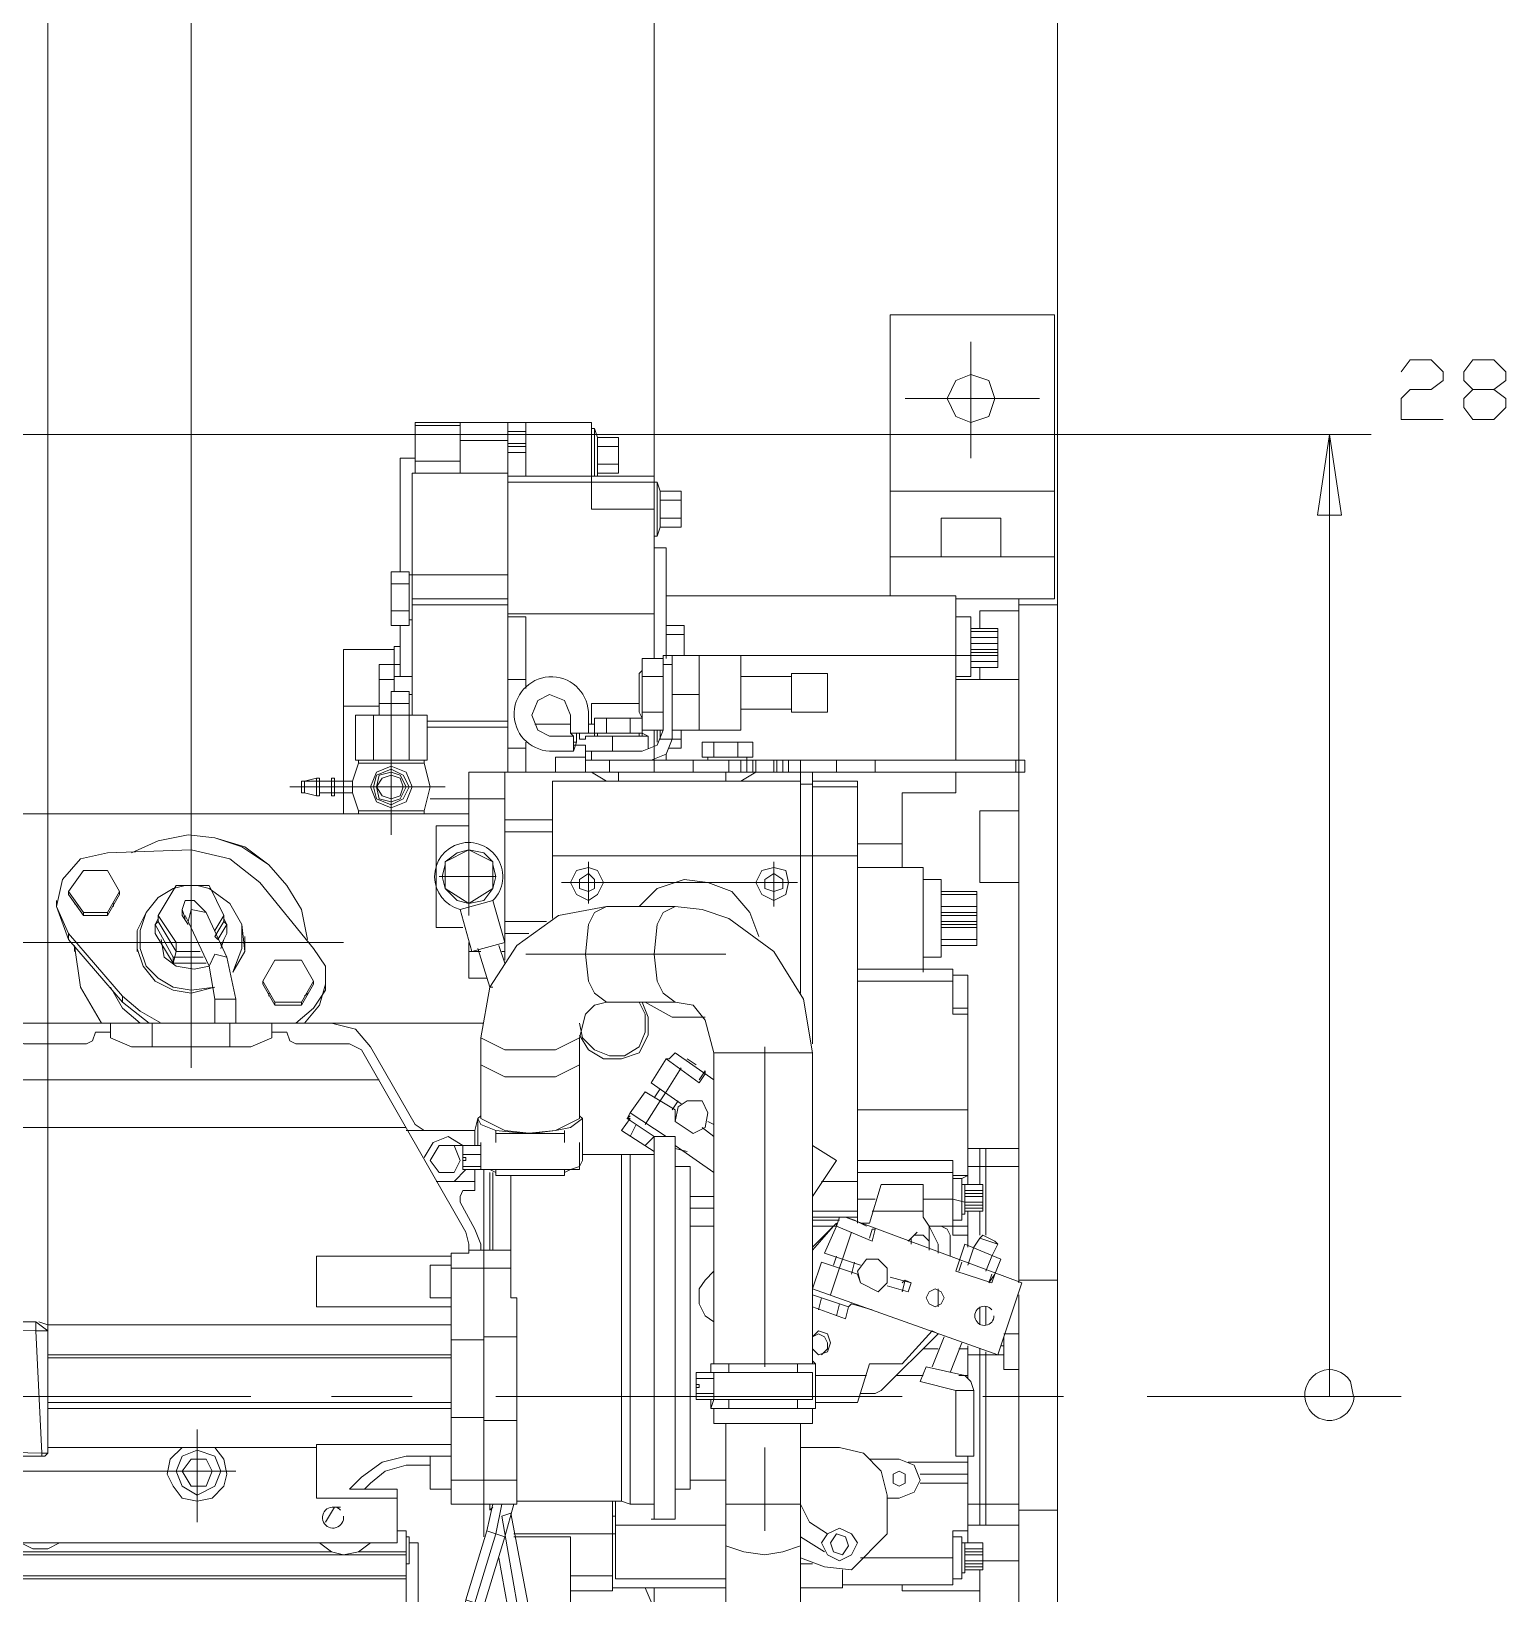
# Model space of a CAD drawing. Header units: millimetres. Extents: x 0.2 to 11.3, y 0.2 to 8.
# Drawn here: x 2.671 to 3.493, y 2.056 to 2.927 of the extents above; entities that cross this region are included whole.
import ezdxf

# ---------------------------------------------------------------- set-up
doc = ezdxf.new("R2010")
doc.units = ezdxf.units.MM
doc.layers.add('PDF_几何图形', color=7, linetype='Continuous')

msp = doc.modelspace()

# ---------------------------------------------------------------- linework, layer by layer
at = {"layer": 'PDF_几何图形', "lineweight": 13}
for points in [[(3.01833, 3.00889), (3.01833, 2.60222), (2.93667, 2.60222), (2.93667, 2.60056), (2.94667, 2.60056), (2.94667, 2.56056)], [(2.60333, 2.99389), (2.60333, 2.20389), (2.60333, 2.13556), (2.60667, 2.13556), (2.60833, 2.20389), (2.67333, 2.20222), (2.67667, 2.13389), (2.68, 2.13389), (2.68, 2.20222), (2.68, 2.99389)], [(2.76, 2.99389), (2.76, 2.45056)], [(3.24333, 2.99389), (3.24333, 2.60722), (3.24333, 1.72556), (3.22167, 1.72556)], [(3.01833, 2.90556), (3.01833, 2.67889), (3.01833, 2.63889), (3.025, 2.63889), (3.025, 2.57722)], [(3.15, 2.61222), (3.15, 2.76889), (3.24167, 2.76889), (3.24167, 2.61056), (3.18667, 2.61056)], [(3.195, 2.68889), (3.195, 2.75389)], [(3.435, 2.73722), (3.44, 2.74389), (3.45167, 2.74389), (3.45833, 2.73722), (3.45833, 2.73222), (3.45167, 2.72722), (3.44, 2.72722), (3.435, 2.72222), (3.435, 2.71056), (3.45833, 2.71056)], [(3.48667, 2.72722), (3.49333, 2.72222), (3.49333, 2.71722), (3.48667, 2.71056), (3.475, 2.71056), (3.47, 2.71722), (3.47, 2.72222), (3.475, 2.72722), (3.48667, 2.72722), (3.49333, 2.73222), (3.49333, 2.73722), (3.48667, 2.74389), (3.475, 2.74389), (3.47, 2.73722), (3.47, 2.73222), (3.475, 2.72722)], [(3.23333, 2.72222), (3.15833, 2.72222)], [(3.41833, 2.70222), (1.675, 2.70222), (1.675, 2.63722), (1.665, 2.63722)], [(2.885, 2.68056), (2.885, 2.70889), (2.91, 2.70889), (2.91, 2.68056)], [(2.885, 2.70889), (2.93667, 2.70889), (2.93667, 2.51389)], [(2.885, 2.70722), (2.91, 2.70722)], [(2.93667, 2.70889), (2.94667, 2.70889)], [(2.93667, 2.70389), (2.94667, 2.70389)], [(3.01833, 2.57722), (3.01833, 2.66056), (2.98333, 2.66056), (2.98333, 2.70889), (2.94667, 2.70889), (2.94667, 2.67889)], [(2.98333, 2.70556), (2.985, 2.70556)], [(2.98667, 2.67889), (2.98667, 2.68056), (2.99833, 2.68056), (2.99833, 2.70056), (2.98667, 2.70056), (2.985, 2.70556), (2.985, 2.67889)], [(3.395, 2.70222), (3.395, 2.16556)], [(2.93667, 2.69889), (2.91, 2.69889)], [(2.93667, 2.69722), (2.94667, 2.69722)], [(2.93667, 2.69556), (2.94667, 2.69556)], [(2.98667, 2.70056), (2.98667, 2.69556)], [(2.99833, 2.69556), (2.98667, 2.69556), (2.98667, 2.68556), (2.99833, 2.68556)], [(2.87667, 2.62556), (2.87667, 2.68889), (2.885, 2.68889)], [(2.885, 2.68722), (2.91, 2.68722)], [(2.93667, 2.69222), (2.94667, 2.69222)], [(2.98667, 2.68556), (2.98667, 2.68056)], [(2.93667, 2.68056), (2.88333, 2.68056), (2.88333, 2.54556)], [(2.93667, 2.67889), (3.01833, 2.67889)], [(2.93667, 2.67556), (3.01833, 2.67556), (3.02, 2.67556)], [(3.02167, 2.67056), (3.02167, 2.65056), (3.02, 2.64556), (3.02, 2.67556), (3.02167, 2.67056), (3.03333, 2.67056), (3.03333, 2.65056), (3.02167, 2.65056)], [(3.15, 2.67056), (3.24167, 2.67056)], [(3.02167, 2.66556), (3.03333, 2.66556)], [(3.02167, 2.65556), (3.03333, 2.65556)], [(3.21167, 2.63389), (3.21167, 2.65556), (3.17833, 2.65556), (3.17833, 2.63389)], [(3.01833, 2.64556), (3.02, 2.64556)], [(3.15, 2.63389), (3.24167, 2.63389)], [(2.88333, 2.62389), (2.88167, 2.62389), (2.93667, 2.62389)], [(2.87167, 2.61889), (2.88167, 2.61889)], [(2.88333, 2.61056), (2.93667, 2.61056)], [(2.93667, 2.60722), (2.88333, 2.60722)], [(3.18667, 2.52056), (3.18667, 2.61222), (3.025, 2.61222)], [(3.22167, 2.61056), (3.22167, 2.22889), (3.22167, 2.30389), (3.19333, 2.30389)], [(3.22167, 2.60722), (3.24333, 2.60722)], [(2.88167, 2.60389), (2.87167, 2.60389)], [(2.88333, 2.59889), (2.88167, 2.59889)], [(3.18667, 2.56722), (3.195, 2.56722), (3.195, 2.60056), (3.18667, 2.60056)], [(3.22167, 2.60389), (3.2, 2.60389), (3.2, 2.59389)], [(2.87667, 2.56722), (2.87667, 2.59556)], [(3.025, 2.59556), (3.035, 2.59556), (3.035, 2.57889), (3.21, 2.57889)], [(3.025, 2.59056), (3.035, 2.59056)], [(3.195, 2.57222), (3.21, 2.57222), (3.21, 2.59389), (3.195, 2.59389)], [(3.21, 2.59222), (3.195, 2.59222)], [(3.21, 2.58889), (3.195, 2.58889)], [(2.87333, 2.58222), (2.845, 2.58222), (2.845, 2.49056)], [(2.87333, 2.55889), (2.87333, 2.58389), (2.87667, 2.58389)], [(3.195, 2.58222), (3.21, 2.58222)], [(3.195, 2.58056), (3.21, 2.58056)], [(2.87667, 2.57389), (2.865, 2.57389), (2.865, 2.54556)], [(3.02333, 2.57722), (3.01167, 2.57722), (3.01167, 2.54389), (3.01, 2.54722), (3.01, 2.56889), (3.01167, 2.57056)], [(3.02833, 2.53722), (3.06667, 2.53722), (3.06667, 2.57889), (3.02333, 2.57889), (3.02333, 2.53722), (3.01167, 2.53722)], [(3.02833, 2.57889), (3.02833, 2.53222), (3.025, 2.52389), (3.01667, 2.52056)], [(3.02333, 2.57389), (3.02833, 2.57389)], [(3.035, 2.57889), (3.025, 2.57889)], [(3.04333, 2.57889), (3.04333, 2.53722)], [(3.195, 2.57556), (3.21, 2.57556)], [(3.2, 2.57222), (3.2, 2.56556), (3.22167, 2.56556)], [(2.87333, 2.56556), (2.865, 2.56556)], [(2.88333, 2.56722), (2.87333, 2.56722)], [(2.93667, 2.56556), (2.94667, 2.56556)], [(3.02333, 2.56722), (3.01167, 2.56722)], [(3.095, 2.56722), (3.06667, 2.56722)], [(3.2, 2.56556), (3.18667, 2.56556)], [(2.87167, 2.54556), (2.87167, 2.55889), (2.88167, 2.55889), (2.88167, 2.54556), (2.88167, 2.52056)], [(2.88333, 2.55722), (2.88167, 2.55722)], [(2.97333, 2.53389), (2.96, 2.53389), (2.95333, 2.53722), (2.95, 2.54556), (2.95333, 2.55389), (2.96, 2.55722), (2.96833, 2.55389), (2.97167, 2.54556), (2.97167, 2.53556), (2.97333, 2.53389), (2.97333, 2.52556), (2.975, 2.53056), (2.975, 2.53556)], [(3.02833, 2.55722), (3.04333, 2.55722)], [(2.865, 2.55056), (2.845, 2.55056)], [(2.85333, 2.52056), (2.85333, 2.51889), (2.89, 2.51889), (2.89, 2.52056), (2.89167, 2.52056), (2.89167, 2.54556), (2.85167, 2.54556), (2.85167, 2.52056), (2.89167, 2.52056)], [(2.86167, 2.54556), (2.86167, 2.52056)], [(2.88167, 2.55222), (2.865, 2.55222)], [(2.87167, 2.54889), (2.87167, 2.47889)], [(3.01, 2.55222), (2.98333, 2.55222), (2.98333, 2.54056)], [(3.02333, 2.54722), (3.01167, 2.54722)], [(3.06667, 2.54889), (3.095, 2.54889)], [(2.93667, 2.54222), (2.89167, 2.54222)], [(2.93667, 2.53889), (2.89167, 2.53889)], [(2.97167, 2.54056), (2.95167, 2.54056)], [(3.02333, 2.53722), (3.02, 2.52889), (3.01167, 2.52556), (2.98, 2.52556)], [(2.98167, 2.54056), (2.985, 2.54056)], [(2.985, 2.53389), (2.985, 2.54389), (3.01167, 2.54389), (3.01167, 2.53389), (3.015, 2.53389), (3.015, 2.52722)], [(2.99167, 2.54389), (2.99167, 2.53556)], [(3.005, 2.54389), (3.005, 2.53556)], [(3.01833, 2.53722), (3.01833, 2.52056), (3.01833, 2.51389)], [(3.02, 2.53056), (3.02, 2.53722)], [(3.02167, 2.53722), (3.02167, 2.53222), (3.03333, 2.53222)], [(3.03333, 2.53722), (3.03333, 2.52722), (3.02667, 2.52722)], [(2.94667, 2.53056), (2.94667, 2.51389)], [(2.97167, 2.53556), (3.01167, 2.53556), (3.015, 2.53389), (2.98, 2.53389), (2.98, 2.53222), (2.97667, 2.53222), (2.97667, 2.53556)], [(2.975, 2.53056), (2.97333, 2.53056)], [(2.97333, 2.52889), (2.98, 2.52889), (2.98, 2.51389)], [(2.98667, 2.53389), (2.98667, 2.53556)], [(2.995, 2.53389), (2.995, 2.52556)], [(3.01, 2.53556), (3.01, 2.53389)], [(3.05167, 2.53056), (3.05167, 2.52222)], [(3.065, 2.53056), (3.065, 2.52222)], [(2.83, 2.51056), (2.82333, 2.50889), (2.82333, 2.50222), (2.82167, 2.50222), (2.82167, 2.50889), (2.85, 2.50889), (2.85333, 2.51889)], [(2.89, 2.49222), (2.89333, 2.50556), (2.89, 2.51889)], [(2.915, 2.47389), (2.915, 2.51389), (3.225, 2.51389), (3.225, 2.52056), (2.98, 2.52056)], [(2.94667, 2.52722), (2.93667, 2.52722)], [(2.98, 2.52222), (2.96333, 2.52222), (2.96333, 2.51389)], [(2.98333, 2.52556), (2.98333, 2.52056)], [(2.99333, 2.52056), (2.99333, 2.51389)], [(3.025, 2.52389), (3.025, 2.52056)], [(3.04, 2.52056), (3.04, 2.51389)], [(3.04833, 2.52222), (3.04833, 2.52056)], [(3.06, 2.51389), (3.06, 2.52056)], [(3.06667, 2.52056), (3.06667, 2.51389)], [(3.07, 2.52056), (3.07, 2.52222), (3.07, 2.51389)], [(3.07333, 2.52056), (3.07333, 2.51389), (3.075, 2.51389), (3.075, 2.52056)], [(3.085, 2.51389), (3.085, 2.52056), (3.08667, 2.52056), (3.08667, 2.51389)], [(3.09, 2.51389), (3.09, 2.52056), (3.09333, 2.52056), (3.09333, 2.51389)], [(3.1, 2.52056), (3.1, 2.51389), (3.10667, 2.51389), (3.10667, 2.36222)], [(3.12, 2.52056), (3.12, 2.51389)], [(3.14167, 2.52056), (3.14167, 2.51389)], [(3.22, 2.51389), (3.22, 2.52056)], [(2.82333, 2.50222), (2.83, 2.50056), (2.83, 2.51056), (2.83167, 2.51056), (2.83167, 2.50056), (2.83, 2.50056)], [(2.87667, 2.51056), (2.87833, 2.50556), (2.87667, 2.51056), (2.87167, 2.51222), (2.86667, 2.51056), (2.86333, 2.50556), (2.86667, 2.50056), (2.87167, 2.49889), (2.87667, 2.50056), (2.87833, 2.50556), (2.88333, 2.50556), (2.88, 2.51389), (2.87167, 2.51722), (2.86333, 2.51389), (2.86, 2.50556), (2.86333, 2.49722), (2.87167, 2.49389), (2.88, 2.49722), (2.88333, 2.50556), (2.88167, 2.50556), (2.87833, 2.51222), (2.87167, 2.51556), (2.86333, 2.51222), (2.86167, 2.50556), (2.86333, 2.49889), (2.87167, 2.49556), (2.87833, 2.49889), (2.88167, 2.50556), (2.88, 2.50556), (2.87667, 2.51222), (2.87167, 2.51389), (2.865, 2.51222), (2.86333, 2.50556), (2.865, 2.49889), (2.87167, 2.49722), (2.87667, 2.49889), (2.88, 2.50556)], [(2.935, 2.40889), (2.935, 2.51389)], [(2.99167, 2.50889), (2.98333, 2.51389)], [(2.99833, 2.51389), (2.99833, 2.50889), (3.05833, 2.50889), (3.05833, 2.51389)], [(3.075, 2.51389), (3.06667, 2.50889)], [(3.1, 2.51389), (3.1, 2.39056)], [(3.18667, 2.51389), (3.18667, 2.50222), (3.15667, 2.50222), (3.15667, 2.46056)], [(2.90167, 2.50556), (2.815, 2.50556)], [(2.83167, 2.50222), (2.85, 2.50222), (2.85, 2.50889)], [(2.85, 2.50222), (2.85333, 2.49222)], [(2.96167, 2.43222), (2.96167, 2.50889), (2.99167, 2.50889), (2.99833, 2.50889)], [(3.1, 2.50889), (3.06667, 2.50889), (3.05833, 2.50889)], [(3.1, 2.50722), (3.10667, 2.50722)], [(3.10667, 2.50889), (3.13167, 2.50889), (3.13167, 2.26222)], [(3.13167, 2.50556), (3.10667, 2.50556)], [(2.935, 2.49889), (2.89333, 2.49889)], [(1.36667, 2.48722), (1.37333, 2.48722), (1.37333, 2.49056), (2.84833, 2.49056), (2.895, 2.49056), (2.915, 2.49056)], [(2.76, 2.48556), (2.76, 2.34889)], [(2.84833, 2.49056), (2.84833, 2.49056)], [(2.89, 2.49056), (2.89, 2.49222), (2.85333, 2.49222), (2.85333, 2.49056)], [(2.895, 2.49056), (2.895, 2.49056)], [(2.96167, 2.48722), (2.935, 2.48722)], [(3.22167, 2.49222), (3.2, 2.49222), (3.2, 2.45222), (3.22167, 2.45222)], [(2.91167, 2.42722), (2.89667, 2.42722), (2.89667, 2.48389), (2.915, 2.48389)], [(2.915, 2.47556), (2.915, 2.43389)], [(2.96167, 2.48056), (2.935, 2.48056)], [(2.69167, 2.42389), (2.69167, 2.42056), (2.72167, 2.38556), (2.72167, 2.38889), (2.69167, 2.42389), (2.685, 2.43889), (2.68833, 2.45389), (2.69833, 2.46556), (2.71333, 2.46889), (2.76, 2.47056), (2.78167, 2.46556), (2.79833, 2.45222), (2.82833, 2.41556), (2.835, 2.40556), (2.835, 2.39222), (2.82833, 2.38222), (2.81833, 2.37389)], [(2.90833, 2.46889), (2.915, 2.47056), (2.90833, 2.46889), (2.90167, 2.46389), (2.90167, 2.46222), (2.9, 2.45556), (2.90167, 2.44889), (2.90833, 2.44222), (2.915, 2.44056), (2.92333, 2.44222), (2.92833, 2.44889), (2.93, 2.45556), (2.92833, 2.46222), (2.92833, 2.46389), (2.92333, 2.46889), (2.915, 2.47056), (2.90167, 2.46389), (2.90167, 2.44889), (2.915, 2.44056), (2.92833, 2.44889), (2.92833, 2.46389), (2.915, 2.47056)], [(2.96167, 2.46722), (3.10667, 2.46722), (3.13167, 2.46722)], [(3.13167, 2.47389), (3.15667, 2.47389)], [(2.72, 2.44722), (2.71333, 2.43556), (2.71333, 2.43389), (2.72, 2.44556), (2.72, 2.44722), (2.71333, 2.45889), (2.7, 2.45889), (2.69167, 2.44722), (2.69167, 2.44556)], [(2.98167, 2.46389), (2.98167, 2.44056)], [(3.09167, 2.45889), (3.09333, 2.45222), (3.09167, 2.45889), (3.085, 2.46056), (3.07833, 2.45889), (3.075, 2.45222), (3.07833, 2.44556), (3.085, 2.44222), (3.09167, 2.44556), (3.09333, 2.45222)], [(3.085, 2.46389), (3.085, 2.43889)], [(3.16833, 2.40222), (3.16833, 2.46056), (3.13167, 2.46056)], [(2.75, 2.44889), (2.74167, 2.44389), (2.735, 2.43556), (2.73167, 2.42556), (2.73167, 2.41556), (2.735, 2.40556), (2.74167, 2.39889), (2.75, 2.39389), (2.76, 2.39222), (2.77333, 2.39389), (2.76, 2.39056), (2.75, 2.39222), (2.74, 2.39722), (2.73333, 2.40556), (2.73, 2.41556), (2.73, 2.42556), (2.735, 2.43556), (2.74167, 2.44389), (2.75, 2.44889), (2.75667, 2.45056), (2.76333, 2.45056), (2.77, 2.44889), (2.78167, 2.44056), (2.78833, 2.42889), (2.79, 2.41389), (2.78333, 2.40222), (2.78833, 2.41556), (2.78833, 2.42889), (2.78167, 2.44056), (2.77, 2.44889)], [(2.78, 2.42389), (2.78, 2.42889), (2.77833, 2.43056), (2.77833, 2.43389), (2.77, 2.45056), (2.75167, 2.45056), (2.74167, 2.43389)], [(2.75833, 2.45056), (2.76167, 2.45056)], [(2.93, 2.45556), (2.89833, 2.45556)], [(3.09833, 2.45222), (2.96667, 2.45222)], [(3.07667, 2.42222), (3.07167, 2.43556), (3.06167, 2.44722), (3.04833, 2.45222), (3.035, 2.45389), (3.02, 2.44889), (3.01, 2.43889)], [(3.16833, 2.41056), (3.17833, 2.41056), (3.17833, 2.45389), (3.16833, 2.45389)], [(2.685, 2.44222), (2.685, 2.43889), (2.69167, 2.42056)], [(2.69667, 2.43889), (2.695, 2.44056)], [(2.71667, 2.43889), (2.71667, 2.44056)], [(2.76833, 2.43556), (2.76167, 2.44222), (2.75667, 2.44222), (2.755, 2.43722)], [(3.17833, 2.44722), (3.19833, 2.44722), (3.19833, 2.41722), (3.17833, 2.41722)], [(3.17833, 2.44556), (3.19833, 2.44556)], [(2.7, 2.43556), (2.71333, 2.43556), (2.71333, 2.43389), (2.7, 2.43389)], [(2.705, 2.43389), (2.70833, 2.43389)], [(2.74167, 2.43222), (2.74, 2.42889), (2.74, 2.42389), (2.75, 2.40722), (2.75, 2.41056), (2.74, 2.42889), (2.74167, 2.43056), (2.75167, 2.41389), (2.75167, 2.41889), (2.74167, 2.43389), (2.74167, 2.43056)], [(2.75833, 2.42889), (2.755, 2.43389), (2.755, 2.43722), (2.75667, 2.43222)], [(2.75833, 2.43056), (2.75667, 2.43389)], [(2.77333, 2.42556), (2.77833, 2.43389), (2.77833, 2.43056), (2.77333, 2.42222), (2.775, 2.42056), (2.78, 2.42889), (2.78, 2.42389), (2.77667, 2.41722)], [(2.77833, 2.43222), (2.78, 2.42889)], [(2.99167, 2.43889), (2.965, 2.43389), (2.94167, 2.41722), (2.92667, 2.39389), (2.92167, 2.36556)], [(3.10667, 2.35722), (3.10167, 2.38722), (3.085, 2.41389), (3.06, 2.43222), (3.045, 2.43722), (3.03, 2.43889)], [(3.17833, 2.43889), (3.19833, 2.43889)], [(3.17833, 2.43556), (3.19833, 2.43556)], [(3.17833, 2.43389), (3.19833, 2.43389)], [(2.95833, 2.43056), (2.935, 2.43056)], [(2.935, 2.42389), (2.94833, 2.42389)], [(3.17833, 2.43056), (3.19833, 2.43056)], [(3.17833, 2.42889), (3.19833, 2.42889)], [(3.19833, 2.42722), (3.17833, 2.42722)], [(2.58333, 2.41889), (2.845, 2.41889)], [(2.71, 2.37389), (2.69833, 2.39389), (2.695, 2.41722), (2.695, 2.41389)], [(2.73, 2.41889), (2.73, 2.42222)], [(2.73, 2.42056), (2.73, 2.41722), (2.73, 2.41389)], [(2.74333, 2.42056), (2.745, 2.41056), (2.75167, 2.40556), (2.76167, 2.40389), (2.77, 2.40556), (2.77333, 2.38722)], [(2.76667, 2.41056), (2.75, 2.41056), (2.75, 2.40722), (2.75167, 2.41389), (2.75167, 2.41889), (2.76333, 2.41889)], [(2.77833, 2.42056), (2.77667, 2.41556)], [(2.79, 2.42222), (2.79, 2.41889)], [(2.79, 2.42056), (2.79, 2.41722), (2.79, 2.41389)], [(2.925, 2.39889), (2.915, 2.39889), (2.915, 2.41889)], [(2.92, 2.41556), (2.92667, 2.39389), (2.92833, 2.39389)], [(2.935, 2.40722), (2.93167, 2.41722)], [(3.19833, 2.42056), (3.17833, 2.42056)], [(2.75, 2.40722), (2.76833, 2.40722)], [(2.75167, 2.41389), (2.765, 2.41389)], [(2.785, 2.38722), (2.78, 2.41056)], [(2.8, 2.39722), (2.80667, 2.40889), (2.82167, 2.40889), (2.82833, 2.39722), (2.82833, 2.39556), (2.82167, 2.38389), (2.82167, 2.38556), (2.82833, 2.39722)], [(2.92167, 2.41389), (2.915, 2.41389)], [(2.93333, 2.41389), (2.935, 2.41389)], [(3.05833, 2.41222), (2.94667, 2.41222)], [(2.82333, 2.37389), (2.83167, 2.38389), (2.835, 2.39556), (2.835, 2.39889)], [(3.19333, 2.37889), (3.185, 2.37889), (3.185, 2.40389), (3.13167, 2.40389), (3.16833, 2.40389)], [(3.13167, 2.39722), (3.185, 2.39722)], [(3.19333, 2.28389), (3.19333, 2.40056), (3.185, 2.40056)], [(2.73167, 2.37389), (2.72167, 2.38222), (2.715, 2.39389)], [(2.74333, 2.37389), (2.73167, 2.38056), (2.72167, 2.38889), (2.72167, 2.38556), (2.73667, 2.37389), (2.72167, 2.38556)], [(2.80333, 2.39056), (2.80333, 2.38889)], [(2.82333, 2.38889), (2.825, 2.39056)], [(2.77333, 2.37389), (2.77333, 2.38722), (2.785, 2.38722), (2.785, 2.37389)], [(2.80667, 2.38556), (2.82167, 2.38556), (2.82167, 2.38389), (2.80667, 2.38389)], [(2.81167, 2.38389), (2.815, 2.38389)], [(3.01, 2.38556), (3.01333, 2.37889), (3.01333, 2.36889), (3.01, 2.36056), (3.00167, 2.35556), (2.99333, 2.35556), (2.985, 2.35889), (2.97833, 2.36556), (2.97667, 2.37389)], [(2.97667, 2.36722), (2.98167, 2.35889), (2.99, 2.35389), (3, 2.35389), (3.01, 2.35722), (3.015, 2.36722), (3.015, 2.37722), (3.01167, 2.38556)], [(2.97667, 2.36556), (2.98, 2.37889), (2.985, 2.38389), (2.99167, 2.38556)], [(3.01333, 2.38556), (3.02833, 2.37722), (3.04667, 2.37722)], [(3.03, 2.38556), (3.04, 2.38389), (3.04667, 2.37556), (3.05167, 2.35722)], [(3.19333, 2.38222), (3.185, 2.38222)], [(1.37333, 2.37389), (2.92333, 2.37389)], [(2.715, 2.37389), (2.715, 2.36556), (2.72667, 2.36056), (2.73833, 2.36056)], [(2.73833, 2.37389), (2.73833, 2.36056), (2.78167, 2.36056), (2.78167, 2.37389)], [(2.805, 2.37389), (2.805, 2.36556), (2.79333, 2.36056), (2.78167, 2.36056)], [(2.89, 2.31389), (2.885, 2.31722), (2.86, 2.36056), (2.85167, 2.37056), (2.83833, 2.37389)], [(2.715, 2.36889), (2.70667, 2.36889), (2.705, 2.36389), (2.70167, 2.36222), (2.66667, 2.36222), (2.66333, 2.36389), (2.66167, 2.36889), (2.66333, 2.36389)], [(2.805, 2.36889), (2.81333, 2.36889), (2.815, 2.36389), (2.81833, 2.36222), (2.84833, 2.36222), (2.855, 2.35889), (2.91333, 2.25722), (2.915, 2.25056), (2.915, 2.24556), (2.905, 2.24556), (2.905, 2.10556), (2.94167, 2.10556), (2.94167, 2.22056), (2.93833, 2.22056), (2.93833, 2.28889)], [(3.03333, 2.32889), (3.01667, 2.34056), (3.025, 2.35389), (3.02667, 2.35389), (3.03, 2.35722), (3.05167, 2.34222)], [(3.025, 2.35389), (3.04333, 2.34056), (3.04667, 2.34556), (3.04667, 2.34722), (3.04333, 2.34222)], [(3.03667, 2.35389), (3.04167, 2.35056)], [(3.10667, 2.18389), (3.10667, 2.35722), (3.05167, 2.35722), (3.05167, 2.18389)], [(3.08, 2.18222), (3.08, 2.36056)], [(2.97667, 2.35056), (2.96333, 2.34389), (2.935, 2.34389), (2.92167, 2.35056)], [(3.01333, 2.31722), (3.02167, 2.33056), (3.025, 2.33556), (3.03333, 2.34889)], [(1.675, 2.34222), (2.865, 2.34222), (1.67167, 2.34222)], [(3.01833, 2.33222), (3.02167, 2.33722)], [(3.03, 2.31889), (3.03167, 2.32722), (3.03667, 2.33056), (3.045, 2.33056), (3.04833, 2.32389), (3.04667, 2.31556), (3.04, 2.31222), (3.03, 2.31889), (3.03, 2.32556), (3.01333, 2.33556), (3.005, 2.32389)], [(3.02833, 2.32556), (3.03167, 2.33056)], [(2.91833, 2.30556), (2.91833, 2.31389), (2.92, 2.32056), (2.92, 2.30556)], [(2.92167, 2.32222), (2.92, 2.32056), (2.92167, 2.31722), (2.93, 2.31389), (2.94667, 2.31222), (2.96333, 2.31389), (2.97167, 2.31556), (2.97833, 2.32056), (2.97833, 2.29722), (2.97667, 2.29389), (2.97167, 2.29222), (2.96833, 2.29056)], [(2.97667, 2.32222), (2.97833, 2.32056)], [(3.005, 2.32222), (3.00333, 2.32056), (3.005, 2.32056), (3, 2.31389), (3.01833, 2.30222), (3.01833, 2.31056), (3.00333, 2.32056), (3.005, 2.32389), (3.025, 2.31056)], [(3.045, 2.31556), (3.05167, 2.31056), (3.05167, 2.31722), (3.04833, 2.31889)], [(3.13167, 2.32556), (3.19333, 2.32556)], [(1.74833, 2.31556), (2.88, 2.31556)], [(2.91833, 2.31389), (2.88, 2.31389)], [(2.89, 2.29889), (2.895, 2.30722), (2.90333, 2.31056), (2.91167, 2.30556), (2.91167, 2.29222), (2.97667, 2.29222), (2.97667, 2.30722)], [(2.93, 2.30722), (2.93, 2.31389)], [(2.96833, 2.31222), (2.93, 2.31222)], [(2.96833, 2.31389), (2.96833, 2.30722)], [(3.00833, 2.31722), (3.005, 2.31056)], [(3.01833, 2.31056), (3.01333, 2.30556)], [(3.05167, 2.31056), (3.05167, 2.31056)], [(2.90667, 2.30556), (2.91, 2.29722), (2.90667, 2.29056), (2.89833, 2.29056), (2.89333, 2.29722), (2.89833, 2.30556), (2.92167, 2.30556)], [(2.92167, 2.29222), (2.92167, 2.30722)], [(3.03, 2.30556), (3.05167, 2.29056)], [(3.03667, 2.30222), (3.03, 2.30389)], [(3.10667, 2.30556), (3.12, 2.29722), (3.10667, 2.27722)], [(3.10667, 2.30556), (3.10667, 2.30556)], [(3.2, 2.28389), (3.2, 2.30389)], [(3.20333, 2.25556), (3.20333, 2.30389)], [(2.89667, 2.28556), (2.90667, 2.28556), (2.91333, 2.29222)], [(2.91833, 2.29222), (2.91833, 2.28056), (2.915, 2.28056), (2.91167, 2.28056), (2.91, 2.27722), (2.91, 2.27389), (2.91833, 2.25889), (2.92167, 2.25056), (2.92167, 2.24722)], [(2.92167, 2.30056), (2.91167, 2.30056)], [(2.91167, 2.29889), (2.91333, 2.29889), (2.91333, 2.29722), (2.91167, 2.29722)], [(2.92167, 2.29389), (2.91167, 2.29389)], [(2.92333, 2.08722), (2.92333, 2.29222)], [(2.93, 2.29056), (2.92667, 2.29222)], [(2.96833, 2.29222), (2.96833, 2.28889), (2.93, 2.28889), (2.93, 2.29222)], [(2.97833, 2.30056), (3.01833, 2.30056)], [(3.03, 2.29389), (3.03833, 2.29389), (3.03833, 2.11389), (3.03, 2.11389)], [(3.19333, 2.25556), (3.185, 2.25556), (3.185, 2.29722), (3.13167, 2.29722)], [(3.19333, 2.29389), (3.22167, 2.29389)], [(2.89833, 2.28556), (2.91833, 2.28556)], [(2.92667, 2.29056), (2.92667, 2.24722)], [(2.92833, 2.29056), (2.92833, 2.24722)], [(3.11167, 2.28556), (3.13167, 2.28556)], [(3.13167, 2.29056), (3.185, 2.29056)], [(3.13333, 2.26222), (3.13833, 2.26222), (3.145, 2.28389), (3.16833, 2.28389), (3.16833, 2.26556), (3.17167, 2.26056), (3.17167, 2.24722), (3.17167, 2.25222), (3.16833, 2.25556), (3.16333, 2.25556), (3.16, 2.25222)], [(3.185, 2.28722), (3.19, 2.28722), (3.19333, 2.28889), (3.185, 2.28889)], [(3.185, 2.26389), (3.19, 2.26389), (3.19, 2.28722)], [(3.19167, 2.26722), (3.19167, 2.28389), (3.20167, 2.28389), (3.20167, 2.26889), (3.19167, 2.26889), (3.19167, 2.26722), (3.19, 2.26722)], [(3.19, 2.28389), (3.19167, 2.28389)], [(3.05167, 2.27722), (3.03833, 2.27722)], [(3.14167, 2.27556), (3.13167, 2.27556)], [(3.20167, 2.27389), (3.19167, 2.27389), (3.185, 2.27556), (3.16833, 2.27556)], [(3.19167, 2.28056), (3.20167, 2.28056)], [(3.19167, 2.27722), (3.20167, 2.27722), (3.20167, 2.27889), (3.19167, 2.27889)], [(3.05167, 2.27056), (3.03833, 2.27056)], [(3.13167, 2.26889), (3.10667, 2.26889)], [(3.14, 2.26889), (3.16833, 2.26889)], [(3.20167, 2.27056), (3.19167, 2.27056), (3.19167, 2.27222), (3.20167, 2.27222)], [(3.19333, 2.24889), (3.19333, 2.26889)], [(3.2, 2.26889), (3.2, 2.25556)], [(3.03833, 2.26056), (3.05167, 2.26056)], [(3.13333, 2.22889), (3.13167, 2.23556), (3.13667, 2.24222), (3.14333, 2.24222), (3.14833, 2.23722), (3.14833, 2.22889), (3.14333, 2.22389), (3.13333, 2.22889), (3.13167, 2.23389), (3.11167, 2.24056), (3.10667, 2.22556), (3.21, 2.18889), (3.22333, 2.22889), (3.125, 2.26556), (3.13, 2.26389), (3.13667, 2.26056)], [(3.13167, 2.26556), (3.10667, 2.26556), (3.13167, 2.26556)], [(3.12167, 2.26389), (3.10667, 2.26389)], [(3.10667, 2.24722), (3.11833, 2.26056), (3.12, 2.26222), (3.12, 2.26056), (3.10667, 2.26056), (3.12, 2.26056), (3.14, 2.25222), (3.14167, 2.25889), (3.14, 2.25889), (3.13833, 2.25389)], [(3.11833, 2.26056), (3.115, 2.25722), (3.10667, 2.24889)], [(3.13333, 2.23889), (3.11333, 2.24556), (3.12, 2.26056), (3.12167, 2.26556)], [(3.13167, 2.26389), (3.13167, 2.26389)], [(3.17667, 2.24556), (3.17667, 2.25056), (3.17167, 2.26056), (3.19333, 2.26056), (3.185, 2.26056)], [(3.18167, 2.25889), (3.18333, 2.25556), (3.18167, 2.25889), (3.17833, 2.26056)], [(3.11667, 2.22222), (3.12833, 2.25722)], [(3.16167, 2.25389), (3.165, 2.25722), (3.16167, 2.25389), (3.16167, 2.25056)], [(3.17167, 2.24889), (3.17167, 2.24722)], [(3.18333, 2.24389), (3.18333, 2.25556)], [(3.20667, 2.23389), (3.205, 2.22889), (3.20833, 2.23389), (3.21167, 2.24222), (3.19167, 2.25056), (3.18833, 2.24056), (3.18667, 2.23556), (3.20667, 2.22889), (3.20833, 2.23389)], [(3.19333, 2.23889), (3.19667, 2.24889), (3.2, 2.25389), (3.21, 2.25056), (3.20833, 2.25222), (3.20167, 2.25556), (3.2, 2.25389)], [(3.20833, 2.25222), (3.21, 2.25056), (3.20667, 2.24389), (3.20333, 2.23556)], [(2.905, 2.24389), (2.83, 2.24389), (2.83, 2.21556), (2.905, 2.21556)], [(2.93833, 2.24722), (2.915, 2.24722)], [(3.11833, 2.23889), (3.12, 2.24389)], [(3.12833, 2.23389), (3.13, 2.24056)], [(3.19, 2.24056), (3.18833, 2.23556)], [(2.905, 2.23889), (2.89333, 2.23889), (2.89333, 2.22056), (2.905, 2.22056)], [(2.905, 2.23722), (2.93833, 2.23722)], [(3.05167, 2.23556), (3.04667, 2.23056), (3.04333, 2.22556), (3.04333, 2.21722), (3.04667, 2.21056), (3.05167, 2.20722)], [(3.14833, 2.22722), (3.16, 2.22389), (3.16167, 2.22889), (3.15, 2.23222)], [(3.10667, 2.22556), (3.10667, 2.22056)], [(3.15667, 2.22389), (3.15833, 2.23056), (3.16167, 2.22889), (3.16, 2.22389)], [(3.15667, 2.22889), (3.15833, 2.23056)], [(3.17667, 2.22556), (3.17667, 2.21556)], [(3.22167, 2.23056), (3.24333, 2.23056)], [(2.93833, 2.22056), (2.94167, 2.22056)], [(3.125, 2.20889), (3.10667, 2.21556), (3.10667, 2.22222), (3.12667, 2.21556), (3.125, 2.20889), (3.12667, 2.21556), (3.12833, 2.21722), (3.14, 2.21389)], [(3.11167, 2.22056), (3.11, 2.21389)], [(3.12167, 2.21722), (3.12, 2.21056)], [(3.15, 1.72222), (3.15, 1.66222), (3.15, 1.56389), (3.24167, 1.56389), (3.24167, 1.72222), (3.22167, 1.72222), (3.22167, 2.22222)], [(3.22167, 2.21889), (3.22167, 2.09389), (3.19333, 2.09389)], [(3.2, 2.21556), (3.2, 2.20556)], [(3.20333, 2.20556), (3.20333, 2.21556)], [(2.67333, 2.20722), (2.67333, 2.20222), (2.68, 2.20222), (2.67333, 2.20722), (2.60833, 2.20722), (2.60833, 2.20389), (2.60333, 2.20389), (2.605, 2.20722), (2.60833, 2.20722), (2.605, 2.20722)], [(2.675, 2.20722), (2.68, 2.20556), (2.905, 2.20556)], [(2.68, 2.20556), (2.68, 2.20389)], [(2.92333, 2.19722), (2.905, 2.19722)], [(2.92333, 2.19889), (2.94167, 2.19889)], [(3.01833, 2.12889), (3.01833, 2.20389)], [(3.10667, 2.19222), (3.11, 2.18889), (3.115, 2.19056), (3.11667, 2.19556), (3.115, 2.20056), (3.11, 2.20222), (3.10667, 2.19889), (3.11, 2.20056), (3.11333, 2.19889), (3.115, 2.19556), (3.115, 2.19222), (3.11167, 2.18889), (3.115, 2.19222)], [(3.13333, 2.16722), (3.14167, 2.16722), (3.145, 2.16889), (3.17667, 2.20056), (3.17333, 2.20222), (3.15667, 2.18389), (3.13833, 2.18389), (3.13167, 2.16222), (3.10833, 2.16222)], [(3.18, 2.19889), (3.17333, 2.18222)], [(3.21333, 2.20056), (3.22167, 2.20056), (3.21333, 2.20056)], [(3.21333, 2.19889), (3.21333, 2.18056)], [(2.68, 2.18889), (2.905, 2.18889)], [(3.17667, 2.19222), (3.16833, 2.19222)], [(3.19, 2.19556), (3.18333, 2.17889)], [(3.18833, 2.19222), (3.19333, 2.19222)], [(3.19333, 2.17556), (3.19333, 2.19389)], [(3.19333, 2.18889), (3.21333, 2.18889)], [(3.2, 2.19222), (3.2, 2.09389)], [(3.20333, 2.19056), (3.20333, 2.09389)], [(3.21167, 2.19389), (3.21333, 2.19389)], [(2.905, 2.18722), (2.68, 2.18722)], [(3.05, 2.15889), (3.10833, 2.15889), (3.10833, 2.18389), (3.05, 2.18389), (3.05, 2.17889)], [(3.05, 2.16389), (3.05, 2.15889), (3.05167, 2.16389), (3.05167, 2.17889)], [(3.06, 2.17889), (3.06, 2.18389)], [(3.09833, 2.18389), (3.09833, 2.17889)], [(3.10833, 2.18389), (3.10667, 2.18556)], [(3.18667, 2.16889), (3.18667, 2.13222), (3.19667, 2.13222), (3.19667, 2.16889), (3.18667, 2.16889), (3.16667, 2.17389), (3.17, 2.18222), (3.19167, 2.17722), (3.195, 2.17389), (3.19667, 2.16889), (3.195, 2.17389)], [(3.21333, 2.18056), (3.22167, 2.18056), (3.21333, 2.18056)], [(3.04167, 2.17556), (3.05167, 2.17556)], [(3.04167, 2.17222), (3.04333, 2.17222), (3.04333, 2.17056), (3.04167, 2.17056)], [(3.10833, 2.17722), (3.13667, 2.17722)], [(3.16833, 2.17722), (3.15333, 2.17722)], [(3.18833, 2.17722), (3.19333, 2.17722)], [(3.40667, 2.17389), (3.40833, 2.16556)], [(2.565, 2.16556), (2.79333, 2.16556)], [(2.905, 2.16222), (2.68, 2.16222)], [(2.83833, 2.16556), (2.88333, 2.16556)], [(2.93, 2.16556), (3.15667, 2.16556)], [(3.05167, 2.16722), (3.04167, 2.16722)], [(3.06, 2.16389), (3.06, 2.15889)], [(3.09833, 2.16389), (3.09833, 2.15889)], [(3.20167, 2.16556), (3.24667, 2.16556)], [(3.29333, 2.16556), (3.425, 2.16556)], [(3.435, 2.16556), (3.34667, 2.16556)], [(2.905, 2.15889), (2.68, 2.15889)], [(2.92333, 2.15389), (2.905, 2.15389)], [(3.05167, 2.15889), (3.05167, 2.15056), (3.10667, 2.15056), (3.10667, 2.15889)], [(2.76333, 2.14722), (2.76333, 2.09556)], [(2.92333, 2.15222), (2.94167, 2.15222)], [(3.05833, 2.15056), (3.05833, 1.86722), (3.06833, 1.86222), (3.09, 1.86222), (3.1, 1.86722), (3.1, 2.15056)], [(2.83, 2.13722), (2.68, 2.13722)], [(2.755, 2.13722), (2.74833, 2.13056), (2.74667, 2.12222), (2.75, 2.11556), (2.755, 2.10889), (2.76333, 2.10722), (2.77167, 2.10889), (2.77833, 2.11556), (2.78, 2.12222), (2.77833, 2.13056), (2.77333, 2.13722)], [(2.905, 2.13889), (2.83, 2.13889), (2.83, 2.10889), (2.875, 2.10889)], [(3.08, 2.09056), (3.08, 2.13722)], [(3.1, 2.13556), (3.1, 2.13722), (3.12167, 2.13722), (3.135, 2.13389), (3.145, 2.12389), (3.14833, 2.11056), (3.14833, 2.08889), (3.12833, 2.06889), (3.11333, 2.07056), (3.1, 2.07556)], [(1.92333, 2.08389), (2.875, 2.08389), (2.875, 2.11389), (2.84833, 2.11389), (2.855, 2.12056), (2.86667, 2.12889), (2.88, 2.13222), (2.905, 2.13222)], [(2.67667, 2.13222), (2.67833, 2.13222), (2.68, 2.13389)], [(2.85667, 2.11389), (2.86, 2.11722), (2.86833, 2.12389), (2.88, 2.12722), (2.89333, 2.12722)], [(2.89333, 2.13222), (2.89333, 2.11389), (2.905, 2.11389)], [(3.14833, 2.10889), (3.155, 2.10889), (3.16333, 2.11222), (3.16667, 2.11889), (3.16333, 2.12722), (3.155, 2.13056), (3.13833, 2.13056)], [(3.16, 2.12889), (3.19333, 2.12889)], [(3.19333, 2.13222), (3.19333, 2.08389)], [(2.57, 2.12389), (2.785, 2.12389)], [(2.905, 2.11889), (2.92333, 2.11889), (2.94167, 2.11889)], [(3.03833, 2.11889), (3.05833, 2.11889)], [(3.15833, 2.12222), (3.15833, 2.11889), (3.15833, 2.12222), (3.155, 2.12389), (3.15167, 2.12222), (3.15167, 2.11722), (3.155, 2.11556), (3.15833, 2.11722), (3.15833, 2.11889)], [(3.19333, 2.12222), (3.16667, 2.12222)], [(3.16667, 2.11722), (3.19333, 2.11722)], [(2.835, 2.09556), (2.84, 2.10389), (2.84333, 2.10389)], [(2.93167, 2.07556), (2.94333, 2.01056), (2.94833, 2.01222), (2.93333, 2.09889), (2.93833, 2.10056), (2.955, 2.01222), (2.955, 2.00889), (2.955, 1.86222), (2.94333, 1.86222), (2.94167, 1.85389), (2.935, 1.85056), (2.92333, 1.85056), (2.835, 1.85056)], [(2.94, 2.10556), (2.935, 2.08722), (2.925, 2.09056), (2.91333, 2.05222), (2.91833, 2.05056), (2.93, 2.08889), (2.935, 2.08722), (2.92333, 2.04889), (2.91333, 2.05222), (2.91167, 2.04056)], [(2.92833, 2.10556), (2.925, 2.09056)], [(2.92667, 2.10556), (2.92667, 2.10222), (2.92833, 2.10389)], [(2.93, 2.08889), (2.93333, 2.10556)], [(2.94167, 2.10722), (3, 2.10722), (3.005, 2.10556), (3.01833, 2.10556)], [(2.995, 2.10722), (2.995, 2.05722), (2.97167, 2.05722)], [(2.99667, 2.10722), (2.99667, 2.06389), (3.05833, 2.06389)], [(3.115, 2.08889), (3.105, 2.09556), (3.1, 2.10556), (3.05833, 2.10556)], [(3.19333, 2.10556), (3.22167, 2.10556)], [(3.22167, 2.10222), (3.24333, 2.10222)], [(2.99667, 2.09889), (2.995, 2.09889)], [(2.99667, 2.09389), (3.05833, 2.09389)], [(3.01667, 2.09722), (3.01833, 2.09722)], [(2.83167, 2.08389), (2.83833, 2.07889), (2.41333, 2.07889), (2.41333, 2.07722), (2.39333, 2.07722)], [(2.68667, 2.08389), (2.68, 2.08056), (2.67167, 2.08056), (2.665, 2.08389)], [(2.875, 2.09056), (2.88, 2.09056), (2.88, 2.04056), (2.83, 2.04056), (2.83, 1.93222)], [(2.88167, 2.08389), (2.88667, 2.08389), (2.88667, 1.95556), (2.83, 1.95556)], [(2.88, 2.07889), (2.85333, 2.07889), (2.86, 2.08389)], [(2.88, 2.07222), (2.88167, 2.07222), (2.88167, 2.08722), (2.88, 2.08722)], [(2.99667, 2.08889), (2.995, 2.08889), (2.94, 2.08889)], [(2.97167, 1.80056), (2.97167, 2.08722), (2.94, 2.08722)], [(3.11333, 2.07889), (3.1, 2.08722)], [(3.19333, 2.09056), (3.185, 2.09056), (3.185, 2.06056), (3.12333, 2.06056)], [(3.185, 2.08722), (3.19, 2.08722), (3.19, 2.06389), (3.185, 2.06389)], [(3.19, 2.06722), (3.19167, 2.06722), (3.19167, 2.06889), (3.20167, 2.06889), (3.20167, 2.08389), (3.19167, 2.08389), (3.19167, 2.06722)], [(3.19, 2.08389), (3.19167, 2.08389)], [(2.88, 2.07722), (1.91333, 2.07722)], [(2.83833, 2.07889), (2.845, 2.07722), (2.85333, 2.07889)], [(3.05833, 2.08222), (3.06833, 2.07889), (3.08, 2.07722), (3.09, 2.07889), (3.1, 2.08222)], [(3.13333, 2.07556), (3.185, 2.07556)], [(3.19167, 2.08056), (3.20167, 2.08056)], [(3.19167, 2.07722), (3.20167, 2.07722), (3.20167, 2.07889), (3.19167, 2.07889)], [(3.1, 2.07222), (3.10667, 2.07222)], [(3.12333, 2.06889), (3.12333, 2.05889), (3.1, 2.05889)], [(3.19167, 2.07389), (3.22167, 2.07389)], [(3.19167, 2.07222), (3.20167, 2.07222)], [(3.19167, 2.07056), (3.20167, 2.07056)], [(3.2, 2.06889), (3.2, 2.03556), (3.22167, 2.03556)], [(2.88, 2.06556), (1.91667, 2.06556)], [(2.41333, 2.06389), (2.88, 2.06389)], [(3.01333, 2.05889), (3.01833, 2.04722), (3.01833, 1.96722), (3.00667, 1.95556), (2.99167, 1.95056), (2.975, 1.95056), (2.96, 1.95556)], [(2.97167, 2.06556), (2.995, 2.06556)], [(3.05833, 2.05889), (2.995, 2.05889)], [(3.01833, 2.05889), (3.01833, 1.80556)], [(3.2, 2.05722), (3.15667, 2.05722), (3.15667, 2.06056)]]:
    msp.add_lwpolyline(points, dxfattribs=at)
for points in [[(3.20833, 2.72222), (3.205, 2.73222), (3.195, 2.73556), (3.18667, 2.73222), (3.18167, 2.72222), (3.18667, 2.71222), (3.195, 2.70889), (3.205, 2.71222)], [(3.40167, 2.65722), (3.38833, 2.65722), (3.395, 2.70222)], [(2.87167, 2.62556), (2.88167, 2.62556), (2.88167, 2.59556), (2.87167, 2.59556)], [(3.195, 2.58556), (3.21, 2.58556)], [(3.115, 2.56889), (3.115, 2.54722), (3.095, 2.54722), (3.095, 2.56889)], [(3.07333, 2.53056), (3.045, 2.53056), (3.045, 2.52222), (3.07333, 2.52222)], [(2.83833, 2.51056), (2.84, 2.51056), (2.84, 2.50056), (2.83833, 2.50056)], [(2.825, 2.42056), (2.82167, 2.43722), (2.81333, 2.45056), (2.80333, 2.46222), (2.79, 2.47222), (2.77333, 2.47722), (2.75833, 2.47889), (2.74167, 2.47556), (2.72667, 2.46889), (2.74167, 2.47556), (2.75833, 2.47889), (2.77333, 2.47722), (2.78833, 2.47222), (2.80333, 2.46222), (2.81333, 2.45056), (2.82167, 2.43722)], [(2.99, 2.45222), (2.98667, 2.45889), (2.98167, 2.46056), (2.975, 2.45889), (2.97167, 2.45222), (2.975, 2.44556), (2.98167, 2.44222), (2.98667, 2.44556)], [(2.98167, 2.45722), (2.985, 2.45389), (2.985, 2.44889), (2.98167, 2.44722), (2.97667, 2.44889), (2.97667, 2.45389)], [(3.09, 2.45389), (3.085, 2.45722), (3.08, 2.45389), (3.08, 2.44889), (3.085, 2.44722), (3.09, 2.44889)], [(2.7, 2.43389), (2.69167, 2.44556), (2.69167, 2.44722), (2.7, 2.43556)], [(2.91, 2.43722), (2.91667, 2.41389), (2.935, 2.41889), (2.92833, 2.44222)], [(2.76833, 2.43556), (2.78, 2.41056), (2.77333, 2.41222), (2.77, 2.40556), (2.75833, 2.43056), (2.76, 2.43722)], [(3.03, 2.43889), (2.99167, 2.43889), (2.985, 2.43556), (2.98167, 2.42889), (2.98, 2.41222), (2.98167, 2.39722), (2.985, 2.39056), (2.99167, 2.38556), (3.03, 2.38556), (3.02333, 2.39056), (3.02, 2.39722), (3.01833, 2.41222), (3.02, 2.42889), (3.02333, 2.43556)], [(2.80667, 2.38556), (2.8, 2.39722), (2.8, 2.39556), (2.80667, 2.38389)], [(2.92167, 2.32056), (2.935, 2.31389), (2.95, 2.31222), (2.96333, 2.31389), (2.97667, 2.32056), (2.97667, 2.36556), (2.96333, 2.35889), (2.935, 2.35889), (2.92167, 2.36556)], [(3.03, 2.31056), (3.01833, 2.31056), (3.01833, 2.09722), (3.03, 2.09722)], [(3.005, 2.30056), (3, 2.30056), (3, 2.10722), (3.005, 2.10556)], [(3.18, 2.22056), (3.17833, 2.22389), (3.175, 2.22556), (3.17167, 2.22389), (3.17, 2.22056), (3.17167, 2.21722), (3.175, 2.21556), (3.17833, 2.21722)], [(3.10667, 2.16389), (3.10667, 2.17889), (3.04167, 2.17889), (3.04167, 2.16389), (3.05167, 2.16389)], [(2.60667, 2.13556), (2.60667, 2.13222), (2.67667, 2.13222), (2.67667, 2.13389)], [(2.77667, 2.12389), (2.77333, 2.11556), (2.76333, 2.11056), (2.755, 2.11556), (2.75167, 2.12389), (2.755, 2.13222), (2.76333, 2.13556), (2.77333, 2.13222)], [(2.76833, 2.13056), (2.77167, 2.12389), (2.76833, 2.11556), (2.76, 2.11556), (2.755, 2.12389), (2.76, 2.13056)], [(3.13167, 2.08389), (3.12833, 2.08889), (3.12167, 2.09222), (3.115, 2.08889), (3.11167, 2.08389), (3.115, 2.07722), (3.12167, 2.07389), (3.12833, 2.07722)], [(3.12, 2.08889), (3.11667, 2.08389), (3.11833, 2.07889), (3.12333, 2.07722), (3.12667, 2.08222), (3.125, 2.08722)]]:
    msp.add_lwpolyline(points, close=True, dxfattribs=at)
msp.add_lwpolyline([(2.98167, 2.53556), (2.98167, 2.54556, 2.395835), (2.96, 2.52556), (2.97333, 2.52556)], format="xyb", dxfattribs=at)
for centre, radius, start, end in [((2.91484, 2.4556), 0.019, 315.25319, 255.25602), ((3.2025, 2.21056), 0.00534, 38.65842, 0.00007), ((2.83917, 2.09806), 0.00589, 44.99852, 8.12981)]:
    msp.add_arc(centre, radius, start, end, dxfattribs=at)
msp.add_ellipse((3.395, 2.16639), major_axis=(0, 0.01417), ratio=0.970711, start_param=5.270286, end_param=10.934996, dxfattribs=at)

doc.saveas('drawing.dxf')
